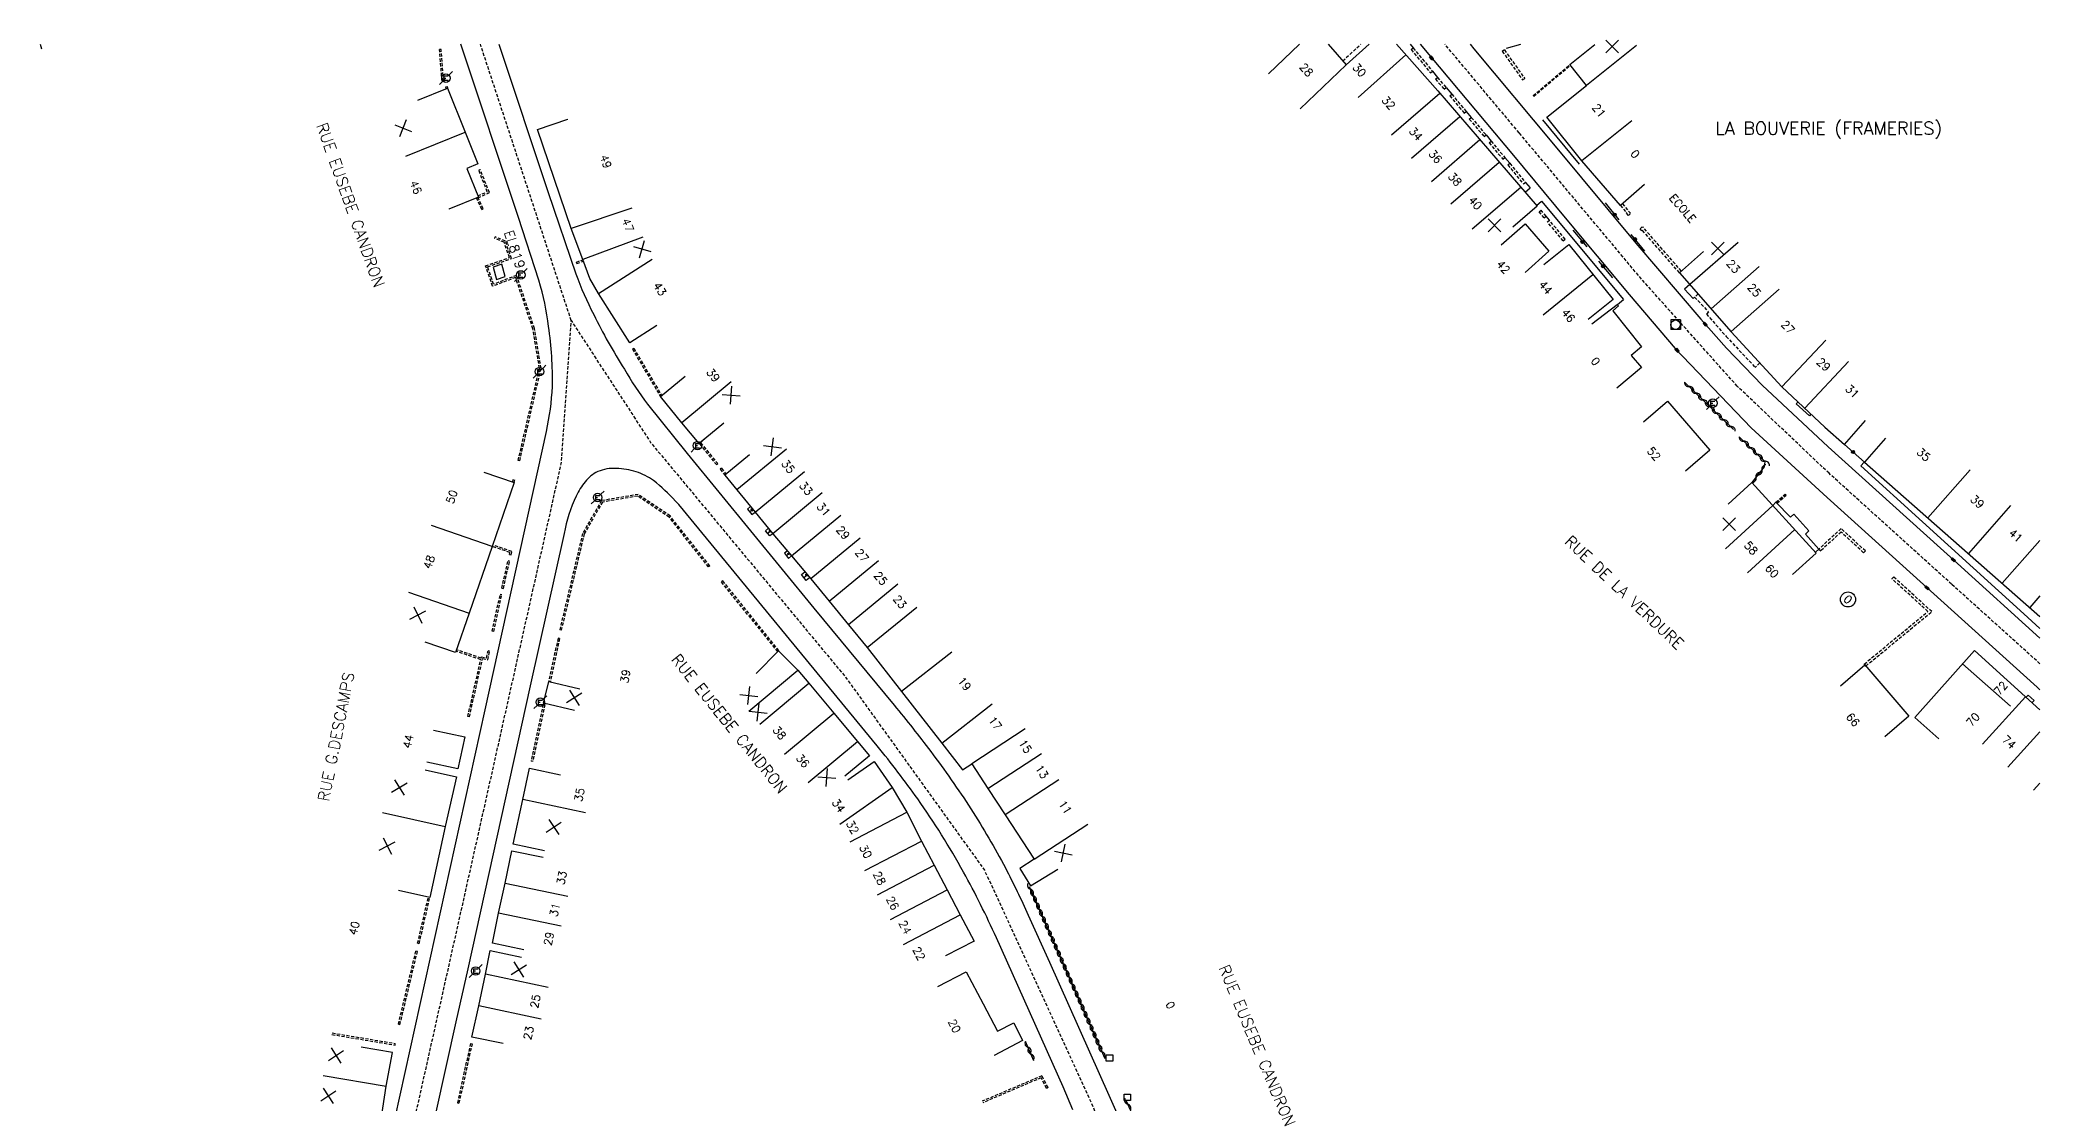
# Model space of a CAD drawing. Header units: millimetres. Extents: x 114000 to 119599, y 120000 to 124063.
# Drawn here: x 114687.5 to 115000, y 120834.5 to 121000.7 of the extents above; entities that cross this region are included whole.
import ezdxf
from ezdxf.enums import TextEntityAlignment as Align

# ---------------------------------------------------------------- set-up
doc = ezdxf.new("R2010")
doc.units = ezdxf.units.MM
doc.linetypes.add('DASHED', pattern=[0.75, 0.5, -0.25])
doc.layers.get('0').update_dxf_attribs({"linetype": 'CONTINUOUS'})
for name, color, linetype in [('W0001', 6, 'DASHED'), ('W0008', 7, 'CONTINUOUS'), ('W0100', 7, 'CONTINUOUS'), ('W0105', 7, 'CONTINUOUS'), ('W0112', 1, 'DASHED'), ('W0310', 3, 'CONTINUOUS'), ('W0322', 7, 'CONTINUOUS'), ('W0400', 7, 'CONTINUOUS'), ('W0420', 7, 'CONTINUOUS'), ('W0471', 7, 'CONTINUOUS'), ('W0980', 7, 'CONTINUOUS'), ('W0984', 7, 'CONTINUOUS'), ('W0989', 7, 'CONTINUOUS'), ('W0991', 7, 'CONTINUOUS'), ('W1102', 7, 'CONTINUOUS')]:
    doc.layers.add(name, color=color, linetype=linetype)
doc.styles.get("Standard").update_dxf_attribs({"font": 'romans.shx', "width": 0.85})

# ---------------------------------------------------------------- blocks, each defined once
blk = doc.blocks.new('t991o')
at = {"color": 0, "linetype": 'Continuous'}
for p, q in [((-1, 1), (1, -1)), ((-1, -1), (1, 1))]:
    blk.add_line(p, q, dxfattribs=at)
blk = doc.blocks.new('T400')
for p, q in [((-0.15, 0.3), (0.15, 0.3)), ((-0.15, -0.25), (-0.15, 0.3)), ((-0.15, 0.15), (0.15, 0.15)), ((-0.15, 0), (0.15, 0)), ((0.15, 0.3), (0.15, -0.25)), ((-0.15, -0.15), (0.15, -0.15)), ((-0.15, -0.25), (-0.15, -0.3)), ((-0.15, -0.3), (0.15, -0.3)), ((0.15, -0.3), (0.15, -0.25))]:
    blk.add_line(p, q)
blk = doc.blocks.new('T420')
for p, q in [((0.75, 0.75), (-0.75, 0.75)), ((-0.75, 0.75), (-0.75, -0.75)), ((0.75, 0.75), (0.75, -0.75)), ((0.75, -0.75), (-0.75, -0.75))]:
    blk.add_line(p, q)
blk.add_ellipse((0, 0), major_axis=(-0.53, 0.53), ratio=1, start_param=3.926991, end_param=10.210176)
blk = doc.blocks.new('T471')
for p, q in [((-0.333334, 0.333334), (-0.333334, -0.333334)), ((-0.333334, 0.333334), (0.333334, 0.333334)), ((-0.333334, 0), (0, 0)), ((0.500001, 0.500001), (1.000002, 1.000002)), ((-0.500001, -0.500001), (-1.000002, -1.000002)), ((-0.333334, -0.333334), (0.333334, -0.333334))]:
    blk.add_line(p, q)
blk.add_ellipse((0, 0), major_axis=(0.471405, 0.471405), ratio=1, start_param=5.4977871438, end_param=11.780972451)
blk = doc.blocks.new('t310o')
at = {"color": 0, "linetype": 'Continuous'}
for centre, start, end in [((-0.5, 0.38), 216.8699, 323.1304), ((0.5, -0.37), 36.8699, 143.1303)]:
    blk.add_arc(centre, 0.625, start, end, dxfattribs=at)
blk = doc.blocks.new('t322o')
at = {"color": 0, "linetype": 'Continuous'}
for radius in [0.25, 0.15]:
    blk.add_circle((0, 0), radius, dxfattribs=at)
blk = doc.blocks.new('t112o')
at = {"color": 0, "linetype": 'Continuous'}
for p, q in [((-0.5, 0.5), (0.5, 0.5)), ((-0.5, -0.5), (-0.5, 0.5)), ((0.5, 0.5), (0.5, -0.5)), ((0.5, -0.5), (-0.5, -0.5))]:
    blk.add_line(p, q, dxfattribs=at)

msp = doc.modelspace()

# ---------------------------------------------------------------- linework, layer by layer
at = {"layer": 'W0001', "flags": 128}
for points in [[(114770.53, 120956.85), (114756.35, 121000)], [(114717.05, 120677.3), (114717.86, 120701.01), (114734.33, 120779.65), (114768.97, 120934.49), (114770.53, 120956.85), (114782.94, 120937.82), (114813.38, 120901.18), (114835.08, 120871.04), (114850.94, 120836.53), (114894.7, 120737.86), (114901.37, 120726.56), (114901.37, 120726.56)]]:
    msp.add_lwpolyline(points, dxfattribs=at)
at = {"layer": 'W0001'}
msp.add_lwpolyline([(115000, 120903.25), (114986.19, 120915.68), (114967.04, 120933), (114952.71, 120946.6), (114937.74, 120963.33), (114918.63, 120986.18), (114907.03, 121000)], dxfattribs=at)
at = {"layer": 'W0008', "flags": 128}
for points in [[(114717.03, 120792.51), (114729.29, 120785.42, 0.0771), (114730.68, 120785.24, 0.3043), (114732.81, 120786.66), (114737.54, 120807.92), (114739.13, 120814.62), (114757.09, 120896.05), (114766.66, 120939.55, 0.0442), (114767.59, 120946.57, 0.0437), (114766.99, 120955.92, 0.0453), (114765.49, 120963.14), (114762.28, 120972.94), (114753.28, 121000, 0.0725)], [(114759.24, 121000), (114766.92, 120976.87), (114771.25, 120964.17, 0.0335), (114774.06, 120957.78, 0.0131), (114776.31, 120953.49, 0.0076), (114778.84, 120949.27, 0.0326), (114782.47, 120943.78), (114788.63, 120936.11), (114808.43, 120911.96), (114820.99, 120896.77, -0.0113), (114826.69, 120889.57, -0.0183), (114832.98, 120880.57, -0.0224), (114838.36, 120871.37, -0.014), (114841.93, 120863.99), (114845.26, 120856.65), (114854.51, 120835.89), (114899.77, 120734.12, 0.0283), (114900.05, 120733.54, 0.1631), (114902.28, 120731.95, 0.0959), (114908.61, 120730.81, 0.0463), (114914.98, 120731.5, 0.0247), (114928.27, 120734.89), (114928.27, 120734.89)], [(114848.9, 120833.56), (114847.37, 120837.17), (114836.95, 120860.45, 0.0215), (114831.81, 120870.72, 0.0268), (114824.67, 120882.14, 0.0185), (114818.33, 120890.41), (114787.32, 120928.13, 0.0265), (114786.81, 120928.67, 0.0391), (114783.41, 120931.86, 0.0758), (114780.67, 120933.23, 0.073), (114777.6, 120933.76, 0.1129), (114774.68, 120933.26, 0.1114), (114772.71, 120931.68, 0.0585), (114771.29, 120929.44, 0.0612), (114769.41, 120923.59), (114764.1, 120899.81), (114754.38, 120855.62), (114752.48, 120847.31), (114738.09, 120782.22)]]:
    msp.add_lwpolyline(points, format="xyb", dxfattribs=at)
at = {"layer": 'W0008'}
for points in [[(114903.16, 121000), (114917.73, 120982.63), (114925.81, 120972.91), (114935.81, 120960.95), (114943.02, 120952.5), (114954.88, 120940.1), (114966.76, 120929.21), (114999.54, 120899.59), (115000, 120899.19)], [(114910.98, 121000), (114911.56, 120999.31), (114923.98, 120984.4), (114936.87, 120968.97), (114947, 120957.08), (114951.04, 120952.54), (114956.61, 120946.76), (114966.91, 120937.14), (114987.09, 120918.9), (115000, 120907.25)]]:
    msp.add_lwpolyline(points, dxfattribs=at)
at = {"layer": 'W0100'}
for p, q in [((114798.41, 120927), (114798.89, 120927.39)), ((114798.89, 120927.39), (114798.52, 120927.35)), ((114798.89, 120927.39), (114798.78, 120927.04)), ((114801.23, 120923.63), (114801.68, 120924)), ((114801.68, 120924), (114801.4, 120923.95)), ((114801.68, 120924), (114801.58, 120923.73)), ((114804.16, 120920.11), (114804.63, 120920.51)), ((114804.63, 120920.51), (114804.29, 120920.43)), ((114804.63, 120920.51), (114804.5, 120920.19)), ((114806.89, 120916.73), (114807.41, 120917.16)), ((114807.41, 120917.16), (114807.1, 120917.15)), ((114807.41, 120917.16), (114807.31, 120916.86))]:
    msp.add_line(p, q, dxfattribs=at)
for points in [[(114888.77, 121000), (114891.62, 120996.8), (114895.21, 121000)], [(114899.46, 121000), (114905.91, 120992.75), (114915.63, 120981.49), (114921.44, 120974.71), (114917.64, 120971.46)], [(114938.23, 120978.12), (114934.45, 120974.85), (114928.41, 120981.82), (114922.96, 120988.62), (114929.16, 120993.57), (114926.55, 120996.83), (114930.45, 120999.96)], [(114915.81, 120968.67), (114919.58, 120971.96), (114923.28, 120967.71), (114919.57, 120964.35)], [(114922.48, 120965.6), (114926.37, 120968.73), (114933.29, 120960.14), (114929.4, 120957)], [(114947.43, 120967.62), (114943.67, 120964.33), (114951.75, 120955.12), (114959.67, 120946.52), (114966.38, 120940.21), (114969.45, 120937.51), (114972.76, 120941.26)], [(114930, 120956.33), (114933.96, 120959.38), (114934.15, 120959.14), (114933.25, 120958.36), (114937.72, 120952.73), (114936.14, 120951.4), (114937.72, 120949.51), (114933.89, 120946.3)], [(114938.04, 120941.02), (114941.83, 120944.28), (114948.43, 120936.6), (114944.64, 120933.34)], [(114975.86, 120938.5), (114972.56, 120934.74), (115000, 120910.65)], [(114951.3, 120928.18), (114955, 120931.55), (114965.03, 120920.55), (114961.34, 120917.18)], [(114984.21, 120891.54), (114980.46, 120894.86), (114989.76, 120905.35), (115000, 120896.06)], [(114968.84, 120899.83), (114972.62, 120903.1), (114979.53, 120895.09), (114975.74, 120891.83)]]:
    msp.add_lwpolyline(points, dxfattribs=at)
at = {"layer": 'W0100', "flags": 128}
for points in [[(114746.58, 120991.29), (114751.22, 120993.16), (114753.96, 120986.27), (114755.96, 120981.31), (114754.23, 120980.61), (114756.03, 120976.14), (114751.4, 120974.27), (114751.4, 120974.27)], [(114783.9, 120956.06), (114779.69, 120953.37), (114774.77, 120961.07), (114773.44, 120963.4), (114772.33, 120966.37), (114770.53, 120971.21), (114765.26, 120986.72), (114769.99, 120988.32), (114769.99, 120988.32)], [(114758.86, 120963.27), (114760.21, 120963.74), (114759.67, 120965.66), (114758.32, 120965.18), (114758.86, 120963.27), (114758.86, 120963.27)], [(114794.37, 120940.84), (114790.52, 120937.66), (114787.82, 120940.9), (114784.49, 120944.97), (114788.35, 120948.15), (114788.35, 120948.15)], [(114798.37, 120935.91), (114794.51, 120932.73), (114796.42, 120930.42), (114799.26, 120926.94), (114802.03, 120923.56), (114804.96, 120920.12), (114807.95, 120916.5), (114810.82, 120913.02), (114813.84, 120909.35), (114816.75, 120905.77), (114822.12, 120898.9), (114828.42, 120890.85), (114831.64, 120886.68), (114833.1, 120887.63), (114835.63, 120883.77), (114838.34, 120879.66), (114842.87, 120872.73), (114840.6, 120871.3), (114842.27, 120868.57), (114846.53, 120871.19), (114846.53, 120871.19)], [(114756.89, 120933.17), (114761.62, 120931.54), (114758.18, 120921.56), (114754.57, 120911.15), (114752.46, 120905.01), (114747.73, 120906.64), (114747.73, 120906.64)], [(114798.54, 120927.82), (114798.05, 120927.42), (114798.77, 120926.59), (114799.26, 120926.94), (114799.26, 120926.94)], [(114802.03, 120923.56), (114801.57, 120923.23), (114800.9, 120924.04), (114801.34, 120924.41), (114801.34, 120924.41)], [(114804.3, 120920.9), (114803.83, 120920.52), (114804.49, 120919.7), (114804.96, 120920.12), (114804.96, 120920.12)], [(114807.78, 120916.7), (114807.26, 120916.27), (114806.52, 120917.18), (114807.04, 120917.61), (114807.04, 120917.61)], [(114799.42, 120901.72), (114802.94, 120905.27), (114805.96, 120902.27), (114807.66, 120900.24), (114811.56, 120895.56), (114815.25, 120891.12), (114817.12, 120888.88), (114813.27, 120885.68), (114813.27, 120885.68)], [(114771.07, 120895.96), (114766.21, 120897.12), (114767.01, 120900.49), (114771.87, 120899.34), (114771.87, 120899.34)], [(114749.04, 120892.9), (114753.92, 120891.85), (114752.84, 120886.82), (114747.95, 120887.87), (114747.95, 120887.87)], [(114813.76, 120885.13), (114817.85, 120888), (114820.69, 120883.95), (114822.96, 120880.06), (114825.26, 120875.57), (114827.22, 120871.78), (114829.27, 120867.94), (114831.28, 120864.03), (114833.46, 120859.95), (114829.03, 120857.64), (114829.03, 120857.64)], [(114747.73, 120886.69), (114752.61, 120885.61), (114750.83, 120877.85), (114748.45, 120866.76), (114743.57, 120867.84), (114743.57, 120867.84)], [(114766.34, 120874.02), (114761.45, 120875.07), (114762.99, 120882.05), (114763.99, 120886.94), (114768.88, 120885.89), (114768.88, 120885.89)], [(114763.12, 120858.57), (114758.23, 120859.59), (114759.16, 120864.32), (114760.2, 120869), (114761.24, 120874.06), (114766.13, 120873.04), (114766.13, 120873.04)], [(114759.91, 120843.92), (114755.02, 120844.95), (114756.08, 120849.84), (114757.13, 120854.78), (114757.87, 120858.45), (114762.77, 120857.41), (114762.77, 120857.41)], [(114827.83, 120852.83), (114832.26, 120855.15), (114834.89, 120850.13), (114837.11, 120845.89), (114839.67, 120847.17), (114841.06, 120844.4), (114836.63, 120842.08), (114836.63, 120842.08)], [(114718.39, 120799.74), (114715.91, 120795.39), (114730.44, 120787.11), (114732.09, 120794.12), (114733.15, 120799.31), (114734.29, 120804.06), (114735.26, 120808.32), (114734.32, 120808.78), (114736.36, 120815.59), (114737.63, 120819.6), (114738.92, 120824.05), (114740.43, 120829.37), (114741.64, 120837.29), (114742.63, 120842.54), (114737.7, 120843.37), (114737.7, 120843.37)]]:
    msp.add_lwpolyline(points, dxfattribs=at)
at = {"layer": 'W0105'}
for p, q in [((114901.58, 121000), (114902.06, 120999.44)), ((114919.56, 120976.9), (114920.35, 120977.6)), ((114921.33, 120974.84), (114922.11, 120975.5)), ((114933.97, 120959.37), (114934.91, 120960.15)), ((114945.28, 120962.49), (114944.46, 120961.74)), ((114962.2, 120944.14), (114961.93, 120943.86)), ((114964.22, 120942.25), (114963.97, 120941.98)), ((114972.54, 120934.76), (114971.99, 120934.15)), ((114958.24, 120927.99), (114958.75, 120928.49)), ((114997.84, 120898.02), (114998.14, 120898.35)), ((114998.77, 120897.18), (114999.07, 120897.5))]:
    msp.add_line(p, q, dxfattribs=at)
for points in [[(114905.08, 120995.82), (114905.87, 120994.83)], [(114907.2, 120993.25), (114908.1, 120992.21)], [(114910.34, 120989.52), (114911.15, 120988.57)], [(114928.07, 120981.3), (114922.33, 120988.23)], [(114913.45, 120985.84), (114914.24, 120984.89)], [(114916.39, 120982.31), (114917.17, 120981.42)], [(114919.6, 120978.44), (114920.35, 120977.6)], [(114922.11, 120975.5), (114934.91, 120960.15)], [(114923.35, 120972.53), (114922.84, 120973.16)], [(114944.46, 120961.74), (114945.79, 120960.3), (114946.04, 120960.52)], [(114961.93, 120943.86), (114963.97, 120941.98)], [(114971.99, 120934.15), (114981.65, 120925.43), (114997.48, 120911.04), (115000, 120908.78)], [(114965.47, 120921.15), (114963.36, 120923.52), (114963.87, 120924.03), (114961.56, 120926.62), (114961.02, 120926.13), (114958.75, 120928.49)], [(114998.14, 120898.35), (114999.07, 120897.5)]]:
    msp.add_lwpolyline(points, dxfattribs=at)
at = {"layer": 'W0112'}
for p, q in [((114750.21, 120999.19), (114749.96, 120999.17)), ((114750.29, 120995.04), (114749.96, 120999.17)), ((114750.54, 120995.09), (114750.21, 120999.19)), ((114888.93, 121000), (114888.84, 120999.93)), ((114891.07, 120997.42), (114893.89, 121000)), ((114901.75, 120999.18), (114902.06, 120999.44)), ((114916.32, 120999.13), (114915.99, 120998.9)), ((114750.6, 120994.24), (114750.29, 120995.04)), ((114750.83, 120994.33), (114750.54, 120995.09)), ((114750.83, 120994.33), (114750.6, 120994.24)), ((114904.77, 120995.56), (114905.08, 120995.82)), ((114905.56, 120994.57), (114905.87, 120994.83)), ((114919.16, 120994.43), (114919.49, 120994.66)), ((114920.83, 120992), (114926.55, 120996.82)), ((114750.9, 120993.37), (114751.15, 120993.43)), ((114750.9, 120993.37), (114750.99, 120993.06)), ((114751.15, 120993.43), (114751.22, 120993.16)), ((114906.9, 120992.99), (114907.2, 120993.25)), ((114907.79, 120991.96), (114908.1, 120992.21)), ((114910.03, 120989.26), (114910.34, 120989.52)), ((114910.84, 120988.31), (114911.15, 120988.57)), ((114913.14, 120985.59), (114913.45, 120985.84)), ((114913.93, 120984.64), (114914.24, 120984.89)), ((114916.08, 120982.06), (114916.39, 120982.31)), ((114756.08, 120980.35), (114756.31, 120980.44)), ((114757.42, 120976.97), (114756.08, 120980.35)), ((114757.74, 120976.84), (114756.31, 120980.44)), ((114916.86, 120981.17), (114917.17, 120981.42)), ((114919.29, 120978.19), (114919.6, 120978.44)), ((114756.57, 120974.21), (114755.72, 120976.01)), ((114755.96, 120976.32), (114757.42, 120976.97)), ((114755.97, 120976.05), (114757.74, 120976.84)), ((114756.8, 120974.32), (114755.97, 120976.05)), ((114756.57, 120974.21), (114756.8, 120974.32)), ((114921.75, 120973.82), (114922.05, 120974.08)), ((114922.54, 120972.9), (114922.84, 120973.16)), ((114923.04, 120972.27), (114923.35, 120972.53)), ((114935.69, 120973.24), (114935.99, 120973.5)), ((114758.64, 120969.94), (114758.55, 120969.71)), ((114760.05, 120969.08), (114758.55, 120969.71)), ((114760.25, 120969.27), (114758.64, 120969.94)), ((114760.87, 120966.69), (114760.05, 120969.08)), ((114761.19, 120966.54), (114760.25, 120969.27)), ((114925.53, 120969.3), (114925.83, 120969.56)), ((114937.51, 120971.18), (114937.82, 120971.44)), ((114757.15, 120965.41), (114760.87, 120966.69)), ((114757.47, 120965.25), (114761.19, 120966.54)), ((114771.34, 120965.99), (114772.34, 120966.36)), ((114771.43, 120965.76), (114771.34, 120965.99)), ((114771.43, 120965.76), (114772.43, 120966.13)), ((114758.25, 120962.21), (114757.15, 120965.41)), ((114758.4, 120962.53), (114757.47, 120965.25)), ((114761.84, 120963.58), (114758.25, 120962.21)), ((114762, 120963.91), (114758.4, 120962.53)), ((114764.55, 120955.56), (114761.84, 120963.58)), ((114764.79, 120955.62), (114762, 120963.91)), ((114946.57, 120961.02), (114946.04, 120960.52)), ((114765.57, 120949.42), (114764.55, 120955.56)), ((114765.82, 120949.41), (114764.79, 120955.62)), ((114780.09, 120952.4), (114780.3, 120952.53)), ((114780.09, 120952.4), (114784.49, 120944.97)), ((114780.3, 120952.53), (114784.68, 120945.12)), ((114762.25, 120935.02), (114765.57, 120949.42)), ((114762.49, 120934.96), (114765.82, 120949.41)), ((114956.25, 120950.23), (114955.51, 120949.54)), ((114762.49, 120934.96), (114762.25, 120935.02)), ((114790.56, 120937.6), (114790.75, 120937.76)), ((114790.56, 120937.6), (114793.23, 120934.35)), ((114790.75, 120937.76), (114793.42, 120934.51)), ((114761.38, 120931.6), (114761.5, 120932.07)), ((114761.62, 120931.54), (114761.74, 120932)), ((114793.23, 120934.35), (114793.42, 120934.51)), ((114794.02, 120933.79), (114793.82, 120933.63)), ((114793.82, 120933.63), (114794.52, 120932.73)), ((114794.02, 120933.79), (114794.71, 120932.89)), ((114775.26, 120928.73), (114772.31, 120923.62)), ((114775.41, 120928.51), (114772.55, 120923.53)), ((114780.99, 120929.7), (114775.26, 120928.73)), ((114780.93, 120929.44), (114775.41, 120928.51)), ((114785.82, 120926.15), (114780.93, 120929.44)), ((114785.99, 120926.34), (114780.99, 120929.7)), ((114958.91, 120928.33), (114960.35, 120929.58)), ((114791.99, 120918.39), (114785.82, 120926.15)), ((114792.18, 120918.54), (114785.99, 120926.34)), ((114772.31, 120923.62), (114768.74, 120908.57)), ((114772.55, 120923.53), (114768.98, 120908.51)), ((114760.95, 120920.63), (114758.18, 120921.59)), ((114761.24, 120920.79), (114758.27, 120921.82)), ((114759.69, 120915.08), (114760.67, 120919.36)), ((114759.94, 120915.02), (114760.91, 120919.31)), ((114760.67, 120919.36), (114760.91, 120919.31)), ((114760.89, 120920.3), (114760.95, 120920.63)), ((114760.89, 120920.3), (114761.13, 120920.25)), ((114761.13, 120920.25), (114761.24, 120920.79)), ((114965.47, 120921.17), (114965.74, 120920.88)), ((114972.45, 120920.58), (114972.72, 120920.87)), ((114792.18, 120918.54), (114791.99, 120918.39)), ((114794.2, 120916.19), (114794, 120916.04)), ((114802.81, 120905.13), (114794, 120916.04)), ((114802.99, 120905.31), (114794.2, 120916.19)), ((114976.87, 120916.52), (114977.14, 120916.82)), ((114758.19, 120908.32), (114759.44, 120914.08)), ((114758.43, 120908.27), (114759.69, 120914.02)), ((114759.69, 120914.02), (114759.44, 120914.08)), ((114759.69, 120915.08), (114759.94, 120915.02)), ((114758.43, 120908.27), (114758.19, 120908.32)), ((114768.47, 120907.24), (114767.03, 120900.55)), ((114768.72, 120907.19), (114767.28, 120900.5)), ((114768.72, 120907.19), (114768.47, 120907.24)), ((114768.98, 120908.51), (114768.74, 120908.57)), ((114756.39, 120903.89), (114752.53, 120905.21)), ((114756.45, 120904.14), (114752.61, 120905.45)), ((114754.39, 120895.03), (114756.39, 120903.89)), ((114754.63, 120894.97), (114756.68, 120904.05)), ((114756.45, 120904.14), (114756.49, 120904.35)), ((114756.49, 120904.35), (114757.31, 120904.18)), ((114756.68, 120904.05), (114757.5, 120903.88)), ((114757.31, 120904.18), (114757.55, 120905.27)), ((114757.5, 120903.88), (114757.79, 120905.21)), ((114757.79, 120905.21), (114757.55, 120905.27)), ((114802.99, 120905.31), (114802.94, 120905.27)), ((114767.03, 120900.55), (114767.28, 120900.5)), ((114972.79, 120902.9), (114972.54, 120903.21)), ((114754.63, 120894.97), (114754.39, 120895.03)), ((114766.16, 120896.92), (114764.25, 120888.02)), ((114766.41, 120896.87), (114764.5, 120887.97)), ((114766.41, 120896.87), (114766.16, 120896.92)), ((114764.5, 120887.97), (114764.25, 120888.02)), ((114746.54, 120859.59), (114748.21, 120866.81)), ((114746.78, 120859.53), (114748.45, 120866.76)), ((114743.53, 120846.94), (114746.28, 120858.43)), ((114743.77, 120846.88), (114746.52, 120858.38)), ((114746.28, 120858.43), (114746.52, 120858.38)), ((114746.78, 120859.53), (114746.54, 120859.59)), ((114733.15, 120845.35), (114743.01, 120843.7)), ((114733.19, 120845.6), (114743.05, 120843.95)), ((114743.77, 120846.88), (114743.53, 120846.94)), ((114743.01, 120843.7), (114743.05, 120843.95)), ((114754.79, 120843.94), (114752.74, 120834.63)), ((114755.04, 120843.89), (114752.98, 120834.58)), ((114754.79, 120843.94), (114755.04, 120843.89)), ((114844.06, 120838.9), (114834.73, 120834.92)), ((114843.94, 120838.58), (114834.83, 120834.69)), ((114844.81, 120836.93), (114843.94, 120838.58)), ((114845.03, 120837.05), (114844.06, 120838.9)), ((114845.03, 120837.05), (114844.81, 120836.93)), ((114752.98, 120834.58), (114752.74, 120834.63))]:
    msp.add_line(p, q, dxfattribs=at)
for points in [[(114901.75, 120999.18), (114904.77, 120995.56)], [(114902.06, 120999.44), (114905.08, 120995.82)], [(114915.99, 120998.9), (114919.16, 120994.43)], [(114916.32, 120999.13), (114919.49, 120994.66)], [(114905.56, 120994.57), (114906.9, 120992.99)], [(114905.87, 120994.83), (114907.2, 120993.25)], [(114920.83, 120992), (114920.92, 120991.9), (114926.63, 120996.72)], [(114907.79, 120991.96), (114910.03, 120989.26)], [(114908.1, 120992.21), (114910.34, 120989.52)], [(114910.84, 120988.31), (114913.14, 120985.59)], [(114911.15, 120988.57), (114913.45, 120985.84)], [(114913.93, 120984.64), (114916.08, 120982.06)], [(114914.24, 120984.89), (114916.39, 120982.31)], [(114916.86, 120981.17), (114919.29, 120978.19)], [(114917.17, 120981.42), (114919.6, 120978.44)], [(114922.54, 120972.9), (114921.75, 120973.82)], [(114922.84, 120973.16), (114922.05, 120974.08)], [(114925.53, 120969.3), (114923.04, 120972.27)], [(114925.83, 120969.56), (114923.35, 120972.53)], [(114934.45, 120974.85), (114935.42, 120973.71), (114935.34, 120973.64), (114935.69, 120973.24)], [(114934.76, 120975.11), (114935.99, 120973.66), (114935.91, 120973.59), (114935.99, 120973.5)], [(114943.67, 120964.33), (114937.9, 120970.92), (114937.79, 120970.86), (114937.51, 120971.18)], [(114943.97, 120964.59), (114937.99, 120971.43), (114937.88, 120971.37), (114937.82, 120971.44)], [(114946.04, 120960.52), (114948.21, 120958.21), (114947.88, 120957.88), (114950.97, 120954.38), (114955.51, 120949.54)], [(114958.75, 120928.49), (114960.2, 120929.74), (114960.35, 120929.58)], [(114972.72, 120920.87), (114968.92, 120924.37), (114965.47, 120921.17)], [(114972.45, 120920.58), (114968.92, 120923.83), (114965.74, 120920.88)], [(114972.54, 120903.21), (114982.48, 120911.42), (114976.87, 120916.52)], [(114972.79, 120902.9), (114983.09, 120911.4), (114977.14, 120916.82)]]:
    msp.add_lwpolyline(points, dxfattribs=at)
at = {"layer": 'W0310'}
for p, q in [((114916.67, 120999.4), (114918.91, 121000)), ((114944.47, 120947.24), (114952.14, 120939.82)), ((114842.09, 120868.47), (114853.9, 120841.6)), ((114842.83, 120841.23), (114841.51, 120844.27)), ((114857.19, 120835.07), (114862.23, 120823.93))]:
    msp.add_line(p, q, dxfattribs=at)
msp.add_lwpolyline([(114953.02, 120938.69), (114957.02, 120934.85), (114956.93, 120933.99), (114955, 120931.55)], dxfattribs=at)
at = {"layer": 'W0322'}
for p, q in [((114932.05, 120975.23), (114934.2, 120972.59)), ((114927.02, 120970.96), (114929.18, 120968.36)), ((114938.24, 120967.72), (114936.14, 120970.29)), ((114933.27, 120963.53), (114931.09, 120966.12)), ((114972.56, 120934.74), (114969.45, 120937.51))]:
    msp.add_line(p, q, dxfattribs=at)
msp.add_lwpolyline([(114965.47, 120921.17), (114964.95, 120920.67)], dxfattribs=at)
at = {"layer": 'W1102'}
for p, q in [((114879.47, 120995.39), (114884.29, 121000)), ((114893.46, 120991.7), (114900.93, 120998.35)), ((114936.97, 120999.82), (114929.16, 120993.57)), ((114884.39, 120989.9), (114891.62, 120996.8)), ((114898.66, 120985.85), (114906.23, 120992.38)), ((114901.8, 120982.21), (114909.37, 120988.74)), ((114936.21, 120988.07), (114928.4, 120981.82)), ((114744.69, 120982.52), (114753.96, 120986.27)), ((114904.93, 120978.59), (114912.5, 120985.12)), ((114907.94, 120975.09), (114915.51, 120981.62)), ((114911.3, 120971.18), (114918.89, 120977.69)), ((114780, 120974.42), (114770.53, 120971.21)), ((114781.7, 120969.87), (114772.33, 120966.37)), ((114952.82, 120969.06), (114945.3, 120962.47)), ((114774.77, 120961.07), (114783.2, 120966.45)), ((114922.36, 120957.77), (114930.14, 120964.05)), ((114956.13, 120965.29), (114948.61, 120958.7)), ((114959.24, 120961.74), (114951.73, 120955.15)), ((114966.53, 120953.79), (114959.68, 120946.5)), ((114970.1, 120950.44), (114963.26, 120943.15)), ((114795.53, 120947.27), (114787.82, 120940.9)), ((114804.14, 120936.78), (114796.42, 120930.42)), ((114799.26, 120926.94), (114806.98, 120933.3)), ((114989.08, 120933.54), (114982.48, 120926.03)), ((114809.75, 120929.93), (114802.03, 120923.56)), ((114804.96, 120920.12), (114812.67, 120926.48)), ((114950.88, 120921.22), (114958.27, 120927.96)), ((114995.4, 120927.99), (114988.81, 120920.48)), ((114758.18, 120921.56), (114748.72, 120924.83)), ((114815.67, 120922.86), (114807.95, 120916.5)), ((114954.29, 120917.48), (114961.68, 120924.22)), ((115000, 120922.52), (114994.11, 120915.82)), ((114810.82, 120913.02), (114818.53, 120919.38)), ((114745.11, 120914.42), (114754.57, 120911.15)), ((114821.56, 120915.71), (114813.84, 120909.35)), ((115000, 120913.84), (114998.42, 120912.03)), ((114816.75, 120905.77), (114824.51, 120912.08)), ((114830, 120905.06), (114822.12, 120898.9)), ((114798.27, 120895.87), (114805.96, 120902.27)), ((114995.39, 120896.62), (114987.9, 120903.25)), ((114799.98, 120893.84), (114807.66, 120900.24)), ((114991.04, 120890.69), (114997.75, 120898.1)), ((114803.87, 120889.15), (114811.56, 120895.56)), ((114828.42, 120890.85), (114836.29, 120897.01)), ((114807.57, 120884.72), (114815.25, 120891.12)), ((114841.46, 120893.11), (114833.1, 120887.63)), ((114995, 120887.1), (115000, 120892.61)), ((114835.63, 120883.77), (114843.99, 120889.25)), ((114846.71, 120885.14), (114838.34, 120879.66)), ((114772.77, 120879.95), (114762.99, 120882.05)), ((114812.5, 120878.21), (114820.69, 120883.95)), ((114998.98, 120883.49), (115000, 120884.61)), ((114741.07, 120880.01), (114750.83, 120877.85)), ((114814.1, 120875.43), (114822.96, 120880.06)), ((114816.4, 120870.94), (114825.26, 120875.57)), ((114842.87, 120872.73), (114851.24, 120878.2)), ((114818.36, 120867.15), (114827.22, 120871.78)), ((114760.2, 120869), (114769.99, 120866.97)), ((114820.4, 120863.32), (114829.27, 120867.94)), ((114768.95, 120862.28), (114759.16, 120864.32)), ((114822.42, 120859.4), (114831.28, 120864.03)), ((114766.91, 120852.71), (114757.13, 120854.78)), ((114765.86, 120847.77), (114756.08, 120849.84)), ((114731.78, 120838.93), (114741.64, 120837.29))]:
    msp.add_line(p, q, dxfattribs=at)
at = {"layer": 'W1102', "flags": 128}
msp.add_lwpolyline([(114687.54, 121000), (114687.77, 120999.29)], dxfattribs=at)
at = {"layer": 'W1102'}
msp.add_circle((114970.01, 120913.3), 1.18, dxfattribs=at)

# ---------------------------------------------------------------- block references
at = {"layer": 'W0112'}
for p in [(114854.63, 120841.7), (114857.4, 120835.53)]:
    msp.add_blockref('t112o', p, dxfattribs=at)
at = {"layer": 'W0310'}
for p, rotation in [((114945.19, 120946.54), 315.9793793071851), ((114946.27, 120945.5), 315.9793793071851), ((114947.34, 120944.46), 315.9793793071851), ((114948.42, 120943.41), 315.9793793071851), ((114949.5, 120942.37), 315.9793793071851), ((114950.58, 120941.33), 315.9793793071851), ((114951.66, 120940.29), 315.9793793071851), ((114953.74, 120938), 316.2212831047583), ((114954.82, 120936.96), 316.2212831047583), ((114955.91, 120935.92), 316.2212831047583), ((114956.99, 120934.88), 316.2212831047583), ((114955.63, 120932.35), 231.5674487692876), ((114956.56, 120933.53), 231.5674487692876), ((114842.28, 120868.03), 293.7309263479864), ((114842.75, 120866.98), 293.7309263479864), ((114843.21, 120865.92), 293.7309263479864), ((114843.68, 120864.86), 293.7309263479864), ((114844.14, 120863.8), 293.7309263479864), ((114844.61, 120862.75), 293.7309263479864), ((114845.07, 120861.69), 293.7309263479864), ((114845.54, 120860.63), 293.7309263479864), ((114846, 120859.57), 293.7309263479864), ((114846.47, 120858.52), 293.7309263479864), ((114846.93, 120857.46), 293.7309263479864), ((114847.4, 120856.4), 293.7309263479864), ((114847.86, 120855.34), 293.7309263479864), ((114848.33, 120854.29), 293.7309263479864), ((114848.79, 120853.23), 293.7309263479864), ((114849.26, 120852.17), 293.7309263479864), ((114849.72, 120851.11), 293.7309263479864), ((114850.19, 120850.06), 293.7309263479864), ((114850.65, 120849), 293.7309263479864), ((114851.12, 120847.94), 293.7309263479864), ((114851.58, 120846.89), 293.7309263479864), ((114841.91, 120843.35), 113.5067013917029), ((114852.05, 120845.83), 293.7309263479864), ((114852.51, 120844.77), 293.7309263479864), ((114852.97, 120843.71), 293.7309263479864), ((114842.37, 120842.29), 113.5067013917029), ((114853.44, 120842.66), 293.7309263479864), ((114857.47, 120834.46), 294.345838955181)]:
    msp.add_blockref('t310o', p, dxfattribs=dict(at, rotation=rotation))
at = {"layer": 'W0322'}
for p, rotation in [((114933.55, 120973.39), 309.2750460538201), ((114928.54, 120969.13), 309.6057976807658), ((114936.73, 120969.56), 129.3381773322964), ((114931.74, 120965.35), 130.0572341338121), ((114970.79, 120936.32), 138.3320952576482)]:
    msp.add_blockref('t322o', p, dxfattribs=dict(at, rotation=rotation))
at = {"layer": 'W0400'}
for p, rotation in [((114904.93, 120997.89), 39.70414744205353), ((114947.69, 120956.29), 221.6981488137076), ((114943.29, 120952.22), 43.95835274633939), ((114986.45, 120919.48), 227.9311612213845), ((114982.35, 120915.12), 47.61742520947318)]:
    msp.add_blockref('T400', p, dxfattribs=dict(at, rotation=rotation))
at = {"layer": 'W0420'}
msp.add_blockref('T420', (114943.06, 120956.2), dxfattribs=at)
at = {"layer": 'W0471'}
for p in [(114750.96, 120994.73), (114762.65, 120963.98), (114765.59, 120948.88), (114948.88, 120943.95), (114790.26, 120937.32), (114774.66, 120929.22), (114765.7, 120897.25), (114755.6, 120855.27)]:
    msp.add_blockref('T471', p, dxfattribs=at)
at = {"layer": 'W0991'}
for p in [(114933.17, 120999.67), (114914.77, 120971.74), (114949.67, 120968.11), (114951.43, 120925.07)]:
    msp.add_blockref('t991o', p, dxfattribs=at)
for p, rotation in [((114744.28, 120986.92), 23.79491590919928), ((114781.6, 120968.03), 28.57647764256942), ((114795.51, 120945.2), 40.2761341346441), ((114801.96, 120937.15), 37.27415720912715), ((114746.58, 120910.87), 341.7078407224244), ((114771, 120897.94), 347.4131277527071), ((114798.3, 120898.31), 38.72097161123809), ((114799.75, 120895.71), 38.28594704411419), ((114743.68, 120883.94), 346.509031222066), ((114810.47, 120885.47), 40.85319809404354), ((114767.81, 120877.74), 348.8909348441325), ((114741.78, 120874.79), 342.3837625687425), ((114847.43, 120873.68), 33.35069494187631), ((114762.33, 120855.49), 347.2844281334702), ((114733.78, 120842.06), 348.263467434588), ((114732.57, 120835.77), 348.8301565505147)]:
    msp.add_blockref('t991o', p, dxfattribs=dict(at, rotation=rotation))

# ---------------------------------------------------------------- texts
at = {"layer": 'W0980'}
msp.add_text('LA BOUVERIE (FRAMERIES)', height=2, dxfattribs=at).set_placement((114966.99, 120986.75), align=Align.MIDDLE)
at = {"layer": 'W0984'}
for s, height, rotation, p in [('ECOLE', 1.25, 311.1803, (114944.18, 120974.39)), ('EL819', 1.5, 288.592, (114761.71, 120967.95))]:
    msp.add_text(s, height=height, rotation=rotation, dxfattribs=at).set_placement(p, align=Align.MIDDLE)
at = {"layer": 'W0989'}
for s, rotation, p in [('RUE EUSEBE CANDRON', 289.6217, (114736.07, 120974.9)), ('RUE DE LA VERDURE', 316.5061, (114935.07, 120914.4)), ('RUE EUSEBE CANDRON', 308.9386, (114795.23, 120893.91)), ('RUE G.DESCAMPS', 78.6941, (114733.8, 120891.86)), ('RUE EUSEBE CANDRON', 292.741, (114877.69, 120843.63))]:
    msp.add_text(s, height=1.75, rotation=rotation, dxfattribs=at).set_placement(p, align=Align.MIDDLE)
at = {"layer": 'W0991'}
for s, rotation, p in [('28', 311.6535, (114885.39, 120996.02)), ('30', 311.6648, (114893.67, 120995.97)), ('32', 311.6652, (114898.22, 120990.86)), ('21', 308.6462, (114931.11, 120989.65)), ('34', 310.794, (114902.48, 120986.01)), ('49', 288.7663, (114775.94, 120981.7)), ('36', 310.7929, (114905.55, 120982.46)), ('0', 310.9249, (114936.76, 120982.86)), ('46', 291.9899, (114746.25, 120977.67)), ('38', 310.7929, (114908.6, 120978.92)), ('40', 310.5978, (114911.78, 120975.23)), ('47', 290.4713, (114779.39, 120971.76)), ('42', 311.0768, (114916.15, 120965.23)), ('23', 311.2617, (114952.11, 120965.32)), ('43', 302.5405, (114784.39, 120961.79)), ('44', 308.8642, (114922.77, 120962.04)), ('25', 311.259, (114955.37, 120961.61)), ('46', 308.8655, (114926.31, 120957.65)), ('27', 312.6289, (114960.63, 120955.81)), ('0', 308.4454, (114930.57, 120950.48)), ('29', 316.8156, (114966.2, 120949.99)), ('39', 309.3298, (114792.73, 120948.32)), ('31', 316.8139, (114970.67, 120945.79)), ('35', 309.2099, (114804.43, 120934.05)), ('52', 310.6823, (114939.68, 120936.04)), ('35', 318.7099, (114981.83, 120935.92)), ('33', 309.3708, (114807.22, 120930.64)), ('50', 70.9543, (114751.87, 120929.34)), ('39', 318.7099, (114990.21, 120928.56)), ('31', 310.3596, (114809.97, 120927.35)), ('29', 309.5667, (114813.01, 120923.72)), ('58', 312.3708, (114954.86, 120921.32)), ('41', 318.71, (114996.22, 120923.28)), ('48', 70.8813, (114748.34, 120919.14)), ('27', 309.4921, (114815.95, 120920.16)), ('25', 309.4802, (114818.89, 120916.59)), ('60', 312.3669, (114958.13, 120917.73)), ('23', 309.1188, (114821.89, 120912.92)), ('0', 317.6934, (114970.01, 120913.3)), ('39', 80.9775, (114778.99, 120901.31)), ('19', 308.0226, (114831.97, 120900.11)), ('72', 48.4559, (114993.87, 120899.43)), ('17', 307.6614, (114836.76, 120893.96)), ('66', 310.7948, (114970.77, 120894.52)), ('70', 48.4527, (114989.53, 120894.54)), ('44', 77.8242, (114745.07, 120891.12)), ('38', 309.7606, (114803.07, 120892.46)), ('15', 303.1951, (114841.48, 120890.35)), ('74', 317.8108, (114995.16, 120891.01)), ('36', 309.8005, (114806.71, 120888.08)), ('13', 303.4823, (114844.07, 120886.4)), ('35', 78.4394, (114771.82, 120882.79)), ('34', 305.033, (114812.31, 120881.09)), ('11', 303.1638, (114847.72, 120880.85)), ('32', 300.2695, (114814.49, 120877.72)), ('30', 297.1055, (114816.54, 120873.94)), ('33', 78.3807, (114769.04, 120869.82)), ('28', 297.41, (114818.7, 120869.76)), ('26', 298.0644, (114820.75, 120865.86)), ('40', 76.8613, (114736.64, 120861.96)), ('31', 77.4515, (114767.97, 120864.82)), ('24', 297.1847, (114822.71, 120862.1)), ('29', 78.8766, (114767.03, 120860.32)), ('22', 298.1048, (114824.87, 120857.98)), ('25', 78.0324, (114764.92, 120850.55)), ('0', 294.9128, (114864.15, 120849.93)), ('20', 296.636, (114830.41, 120846.67)), ('23', 77.8002, (114763.86, 120845.6))]:
    msp.add_text(s, height=1.25, rotation=rotation, dxfattribs=at).set_placement(p, align=Align.MIDDLE)

doc.saveas('drawing.dxf')
